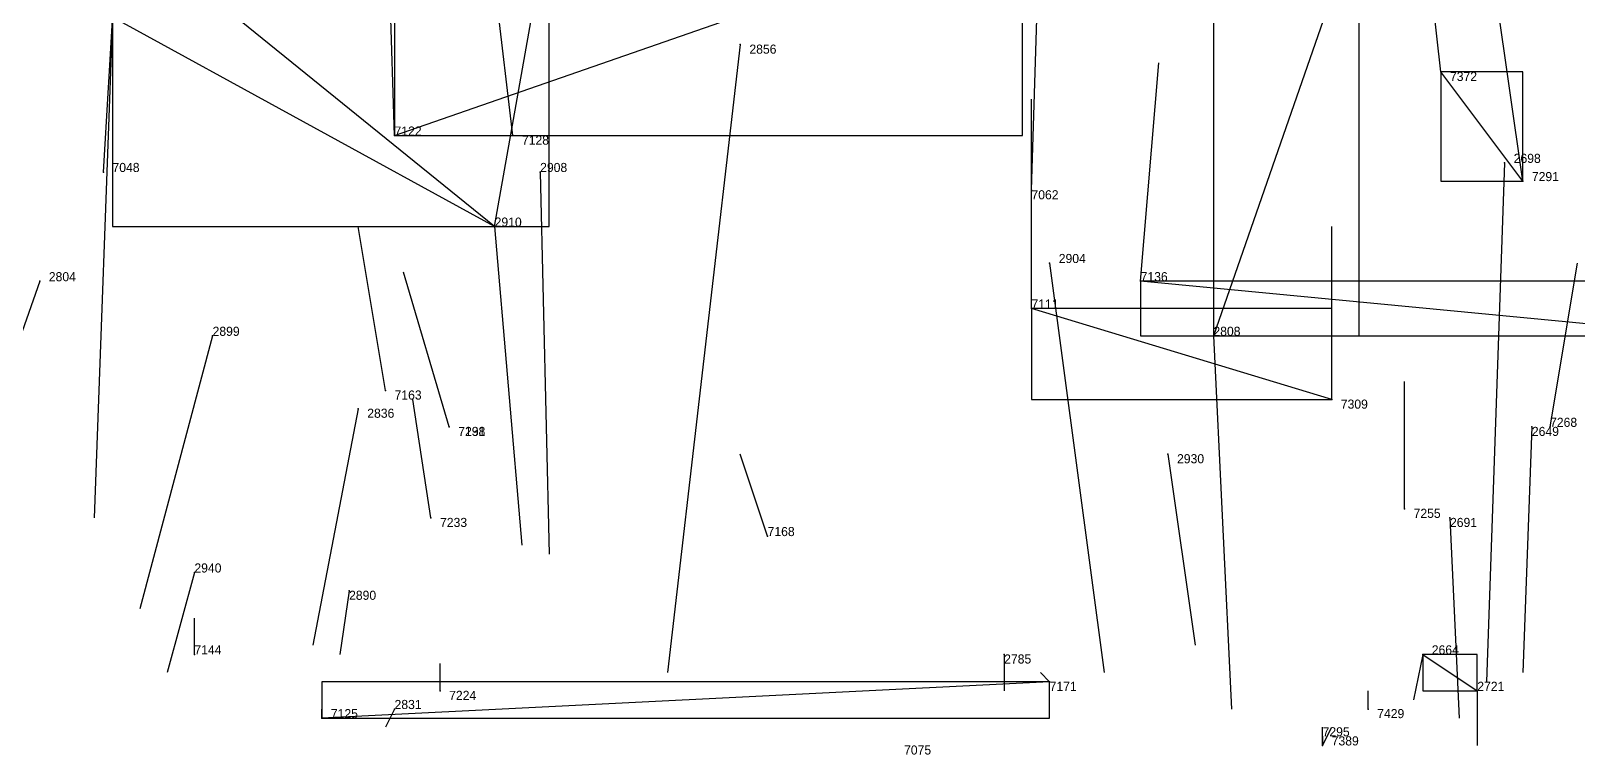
# Model space of a CAD drawing. Extents: x -0.07 to 1.1, y -0.07 to 1.1.
# Drawn here: x 0.372 to 0.542, y 0.9085 to 0.9875 of the extents above; entities that cross this region are included whole.
import ezdxf

# ---------------------------------------------------------------- set-up
doc = ezdxf.new("R2010")
doc.units = 0
for name, color, linetype in [('Clients', 3, 'CONTINUOUS'), ('Facilities', 3, 'CONTINUOUS'), ('Facilities_lines', 3, 'CONTINUOUS'), ('Min_max_boxes', 1, 'CONTINUOUS'), ('Normals', 1, 'CONTINUOUS'), ('Source_points', 5, 'CONTINUOUS'), ('Text', 3, 'CONTINUOUS')]:
    doc.layers.add(name, color=color, linetype=linetype)

msp = doc.modelspace()

# ---------------------------------------------------------------- linework, layer by layer
at = {"layer": 'Clients', "color": 5}
for p in [(0.527, 0.983, 1), (0.494, 0.96, 1), (0.482, 0.957, 1), (0.502, 0.954), (0.418, 0.944, 1), (0.531, 0.915), (0.404, 0.912, 1), (0.514, 0.91, 1)]:
    msp.add_point(p, dxfattribs=at)
at = {"layer": 'Facilities', "color": 3}
for p in [(0.45, 0.986), (0.412, 0.976, 1), (0.425, 0.976, 1), (0.534, 0.973), (0.38, 0.972, 1), (0.428, 0.972), (0.536, 0.971, 1), (0.482, 0.97, 1), (0.423, 0.966), (0.484, 0.962), (0.373, 0.96), (0.392, 0.954), (0.411, 0.948, 1), (0.515, 0.947, 1), (0.408, 0.946), (0.418, 0.944, 1), (0.537, 0.944), (0.539, 0.944, 1), (0.497, 0.941), (0.523, 0.935, 1), (0.416, 0.934, 1), (0.528, 0.934), (0.453, 0.932, 1), (0.39, 0.928), (0.407, 0.926), (0.39, 0.919, 1), (0.479, 0.919), (0.525, 0.919), (0.484, 0.916, 1), (0.417, 0.915, 1), (0.412, 0.913), (0.519, 0.913, 1), (0.514, 0.909, 1)]:
    msp.add_point(p, dxfattribs=at)
at = {"layer": 'Facilities_lines', "color": 3}
for p, q in [((0.423, 0.966), (0.381, 1, 0.017)), ((0.412, 0.976, 1), (0.481, 1, 0.991)), ((0.423, 0.966), (0.429, 1, 0.018)), ((0.518, 1, 0.011), (0.502, 0.954)), ((0.423, 0.966), (0.381, 0.989)), ((0.536, 0.971, 1), (0.527, 0.983, 1)), ((0.557, 0.954, 1), (0.494, 0.96, 1)), ((0.515, 0.947, 1), (0.482, 0.957, 1)), ((0.418, 0.944, 1), (0.418, 0.944, 1)), ((0.525, 0.919), (0.531, 0.915)), ((0.484, 0.916, 1), (0.404, 0.912, 1)), ((0.514, 0.909, 1), (0.514, 0.91, 1))]:
    msp.add_line(p, q, dxfattribs=at)
at = {"layer": 'Min_max_boxes', "color": 1}
for p, q in [((0.381, 1), (0.381, 0.966)), ((0.381, 1, 0.018), (0.381, 0.966, 0.018)), ((0.412, 1, 0.991), (0.412, 0.976, 0.991)), ((0.412, 1, 1), (0.412, 0.976, 1)), ((0.429, 0.966), (0.429, 1)), ((0.429, 0.966, 0.018), (0.429, 1, 0.018)), ((0.481, 0.976, 0.991), (0.481, 1, 0.991)), ((0.481, 0.976, 1), (0.481, 1, 1)), ((0.502, 1), (0.502, 0.954)), ((0.502, 1, 0.011), (0.502, 0.954, 0.011)), ((0.518, 0.954), (0.518, 1)), ((0.518, 0.954, 0.011), (0.518, 1, 0.011)), ((0.536, 0.983, 1), (0.527, 0.983, 1)), ((0.527, 0.983, 1), (0.527, 0.971, 1)), ((0.536, 0.983, 1), (0.527, 0.983, 1)), ((0.527, 0.983, 1), (0.527, 0.971, 1)), ((0.527, 0.983, 1), (0.527, 0.983, 1)), ((0.536, 0.971, 1), (0.536, 0.983, 1)), ((0.536, 0.971, 1), (0.536, 0.983, 1)), ((0.536, 0.983, 1), (0.536, 0.983, 1)), ((0.412, 0.976, 0.991), (0.481, 0.976, 0.991)), ((0.412, 0.976, 1), (0.481, 0.976, 1)), ((0.412, 0.976, 0.991), (0.412, 0.976, 1)), ((0.481, 0.976, 0.991), (0.481, 0.976, 1)), ((0.527, 0.971, 1), (0.536, 0.971, 1)), ((0.527, 0.971, 1), (0.536, 0.971, 1)), ((0.527, 0.971, 1), (0.527, 0.971, 1)), ((0.536, 0.971, 1), (0.536, 0.971, 1)), ((0.381, 0.966), (0.429, 0.966)), ((0.381, 0.966, 0.018), (0.429, 0.966, 0.018)), ((0.381, 0.966), (0.381, 0.966, 0.018)), ((0.429, 0.966), (0.429, 0.966, 0.018)), ((0.557, 0.96, 1), (0.494, 0.96, 1)), ((0.494, 0.96, 1), (0.494, 0.954, 1)), ((0.557, 0.96, 1), (0.494, 0.96, 1)), ((0.494, 0.96, 1), (0.494, 0.954, 1)), ((0.494, 0.96, 1), (0.494, 0.96, 1)), ((0.515, 0.957, 1), (0.482, 0.957, 1)), ((0.482, 0.957, 1), (0.482, 0.947, 1)), ((0.515, 0.957, 1), (0.482, 0.957, 1)), ((0.482, 0.957, 1), (0.482, 0.947, 1)), ((0.482, 0.957, 1), (0.482, 0.957, 1)), ((0.515, 0.947, 1), (0.515, 0.957, 1)), ((0.515, 0.947, 1), (0.515, 0.957, 1)), ((0.515, 0.957, 1), (0.515, 0.957, 1)), ((0.494, 0.954, 1), (0.557, 0.954, 1)), ((0.494, 0.954, 1), (0.557, 0.954, 1)), ((0.494, 0.954, 1), (0.494, 0.954, 1)), ((0.502, 0.954), (0.518, 0.954)), ((0.502, 0.954, 0.011), (0.518, 0.954, 0.011)), ((0.502, 0.954), (0.502, 0.954, 0.011)), ((0.518, 0.954), (0.518, 0.954, 0.011)), ((0.482, 0.947, 1), (0.515, 0.947, 1)), ((0.482, 0.947, 1), (0.515, 0.947, 1)), ((0.482, 0.947, 1), (0.482, 0.947, 1)), ((0.515, 0.947, 1), (0.515, 0.947, 1)), ((0.418, 0.944, 1), (0.418, 0.944, 1)), ((0.418, 0.944, 1), (0.418, 0.944, 1)), ((0.418, 0.944, 1), (0.418, 0.944, 1)), ((0.418, 0.944, 1), (0.418, 0.944, 1)), ((0.418, 0.944, 1), (0.418, 0.944, 1)), ((0.418, 0.944, 1), (0.418, 0.944, 1)), ((0.418, 0.944, 1), (0.418, 0.944, 1)), ((0.418, 0.944, 1), (0.418, 0.944, 1)), ((0.418, 0.944, 1), (0.418, 0.944, 1)), ((0.418, 0.944, 1), (0.418, 0.944, 1)), ((0.418, 0.944, 1), (0.418, 0.944, 1)), ((0.418, 0.944, 1), (0.418, 0.944, 1)), ((0.531, 0.919), (0.525, 0.919)), ((0.525, 0.919), (0.525, 0.915)), ((0.531, 0.919), (0.525, 0.919)), ((0.525, 0.919), (0.525, 0.915)), ((0.525, 0.919), (0.525, 0.919)), ((0.531, 0.915), (0.531, 0.919)), ((0.531, 0.915), (0.531, 0.919)), ((0.531, 0.919), (0.531, 0.919)), ((0.484, 0.916, 1), (0.404, 0.916, 1)), ((0.404, 0.916, 1), (0.404, 0.912, 1)), ((0.484, 0.916, 1), (0.404, 0.916, 1)), ((0.404, 0.916, 1), (0.404, 0.912, 1)), ((0.404, 0.916, 1), (0.404, 0.916, 1)), ((0.484, 0.912, 1), (0.484, 0.916, 1)), ((0.484, 0.912, 1), (0.484, 0.916, 1)), ((0.484, 0.916, 1), (0.484, 0.916, 1)), ((0.525, 0.915), (0.531, 0.915)), ((0.525, 0.915), (0.531, 0.915)), ((0.525, 0.915), (0.525, 0.915)), ((0.531, 0.915), (0.531, 0.915)), ((0.404, 0.912, 1), (0.484, 0.912, 1)), ((0.404, 0.912, 1), (0.484, 0.912, 1)), ((0.404, 0.912, 1), (0.404, 0.912, 1)), ((0.484, 0.912, 1), (0.484, 0.912, 1)), ((0.514, 0.909, 1), (0.514, 0.91, 1)), ((0.514, 0.91, 1), (0.514, 0.91, 1)), ((0.514, 0.91, 1), (0.514, 0.909, 1)), ((0.514, 0.909, 1), (0.514, 0.91, 1)), ((0.514, 0.91, 1), (0.514, 0.91, 1)), ((0.514, 0.91, 1), (0.514, 0.909, 1)), ((0.514, 0.91, 1), (0.514, 0.91, 1)), ((0.514, 0.91, 1), (0.514, 0.91, 1)), ((0.514, 0.909, 1), (0.514, 0.909, 1)), ((0.514, 0.909, 1), (0.514, 0.909, 1)), ((0.514, 0.909, 1), (0.514, 0.909, 1)), ((0.514, 0.909, 1), (0.514, 0.909, 1))]:
    msp.add_line(p, q, dxfattribs=at)
at = {"layer": 'Normals', "color": 1}
for p, q in [((0.527, 0.983, 1), (0.521, 1.037, 1.084)), ((0.536, 0.971, 1), (0.53, 1.013, 1.091)), ((0.425, 0.976, 1), (0.421, 1.01, 1.094)), ((0.412, 0.976, 1), (0.411, 1.007, 1.095)), ((0.38, 0.972, 1), (0.382, 1.005, 1.094)), ((0.482, 0.97, 1), (0.483, 1.002, 1.095)), ((0.381, 0.989), (0.379, 0.934, 0.084)), ((0.45, 0.986), (0.442, 0.917, 0.072)), ((0.494, 0.96, 1), (0.496, 0.984, 1.097)), ((0.482, 0.957, 1), (0.482, 0.98, 1.097)), ((0.534, 0.973), (0.532, 0.916, 0.082)), ((0.428, 0.972), (0.429, 0.93, 0.091)), ((0.411, 0.948, 1), (0.408, 0.966, 1.098)), ((0.423, 0.966), (0.426, 0.931, 0.094)), ((0.515, 0.947, 1), (0.515, 0.966, 1.098)), ((0.484, 0.962), (0.49, 0.917, 0.089)), ((0.539, 0.944, 1), (0.542, 0.962, 1.098)), ((0.418, 0.944, 1), (0.413, 0.961, 1.098)), ((0.418, 0.944, 1), (0.413, 0.961, 1.098)), ((0.373, 0.96), (0.36, 0.923, 0.092)), ((0.392, 0.954), (0.384, 0.924, 0.095)), ((0.502, 0.954), (0.504, 0.913, 0.091)), ((0.523, 0.935, 1), (0.523, 0.949, 1.099)), ((0.416, 0.934, 1), (0.414, 0.947, 1.099)), ((0.408, 0.946), (0.403, 0.92, 0.097)), ((0.537, 0.944), (0.536, 0.917, 0.096)), ((0.453, 0.932, 1), (0.45, 0.941, 1.1)), ((0.497, 0.941), (0.5, 0.92, 0.098)), ((0.528, 0.934), (0.529, 0.912, 0.098)), ((0.39, 0.928), (0.387, 0.917, 0.099)), ((0.407, 0.926), (0.406, 0.919, 0.1)), ((0.39, 0.919, 1), (0.39, 0.923, 1.1)), ((0.417, 0.915, 1), (0.417, 0.918, 1.1)), ((0.479, 0.919), (0.479, 0.915, 0.1)), ((0.525, 0.919), (0.524, 0.914, 0.1)), ((0.484, 0.916, 1), (0.483, 0.917, 1.1)), ((0.519, 0.913, 1), (0.519, 0.915, 1.1)), ((0.531, 0.915), (0.531, 0.909, 0.1)), ((0.404, 0.912, 1), (0.404, 0.913, 1.1)), ((0.412, 0.913), (0.411, 0.911, 0.1)), ((0.514, 0.91, 1), (0.514, 0.911, 1.1)), ((0.514, 0.909, 1), (0.515, 0.911, 1.1))]:
    msp.add_line(p, q, dxfattribs=at)
at = {"layer": 'Source_points', "color": 5}
for p in [(0.45, 0.986), (0.527, 0.983, 1), (0.412, 0.976, 1), (0.425, 0.976, 1), (0.534, 0.973), (0.38, 0.972, 1), (0.428, 0.972), (0.536, 0.971, 1), (0.482, 0.97, 1), (0.423, 0.966), (0.484, 0.962), (0.373, 0.96), (0.494, 0.96, 1), (0.482, 0.957, 1), (0.392, 0.954), (0.502, 0.954), (0.411, 0.948, 1), (0.515, 0.947, 1), (0.408, 0.946), (0.418, 0.944, 1), (0.418, 0.944, 1), (0.537, 0.944), (0.539, 0.944, 1), (0.497, 0.941), (0.523, 0.935, 1), (0.416, 0.934, 1), (0.528, 0.934), (0.453, 0.932, 1), (0.39, 0.928), (0.407, 0.926), (0.39, 0.919, 1), (0.479, 0.919), (0.525, 0.919), (0.484, 0.916, 1), (0.417, 0.915, 1), (0.531, 0.915), (0.412, 0.913), (0.519, 0.913, 1), (0.404, 0.912, 1), (0.514, 0.91, 1), (0.514, 0.909, 1)]:
    msp.add_point(p, dxfattribs=at)

# ---------------------------------------------------------------- texts
at = {"layer": 'Text', "color": 3}
for s, p in [('2856', (0.451, 0.985)), ('7372', (0.528, 0.982, 1)), ('7122', (0.412, 0.976, 1)), ('7128', (0.426, 0.975, 1)), ('2698', (0.535, 0.973)), ('7048', (0.381, 0.972, 1)), ('2908', (0.428, 0.972)), ('7291', (0.537, 0.971, 1)), ('7062', (0.482, 0.969, 1)), ('2910', (0.423, 0.966)), ('2904', (0.485, 0.962)), ('2804', (0.374, 0.96)), ('7136', (0.494, 0.96, 1)), ('7111', (0.482, 0.957, 1)), ('2899', (0.392, 0.954)), ('2808', (0.502, 0.954)), ('7163', (0.412, 0.947, 1)), ('7309', (0.516, 0.946, 1)), ('2836', (0.409, 0.945)), ('7268', (0.539, 0.944, 1)), ('7198', (0.419, 0.943, 1)), ('7231', (0.419, 0.943, 1)), ('2649', (0.537, 0.943)), ('2930', (0.498, 0.94)), ('7255', (0.524, 0.934, 1)), ('7233', (0.417, 0.933, 1)), ('7168', (0.453, 0.932, 1)), ('2691', (0.528, 0.933)), ('2940', (0.39, 0.928)), ('2890', (0.407, 0.925)), ('7144', (0.39, 0.919, 1)), ('2664', (0.526, 0.919)), ('2785', (0.479, 0.918)), ('7171', (0.484, 0.915, 1)), ('2721', (0.531, 0.915)), ('7224', (0.418, 0.914, 1)), ('7125', (0.405, 0.912, 1)), ('2831', (0.412, 0.913)), ('7429', (0.52, 0.912, 1)), ('7295', (0.514, 0.91, 1)), ('7389', (0.515, 0.909, 1)), ('7075', (0.468, 0.908, 1))]:
    msp.add_text(s, height=0.001, dxfattribs=at).set_placement(p)

doc.saveas('drawing.dxf')
